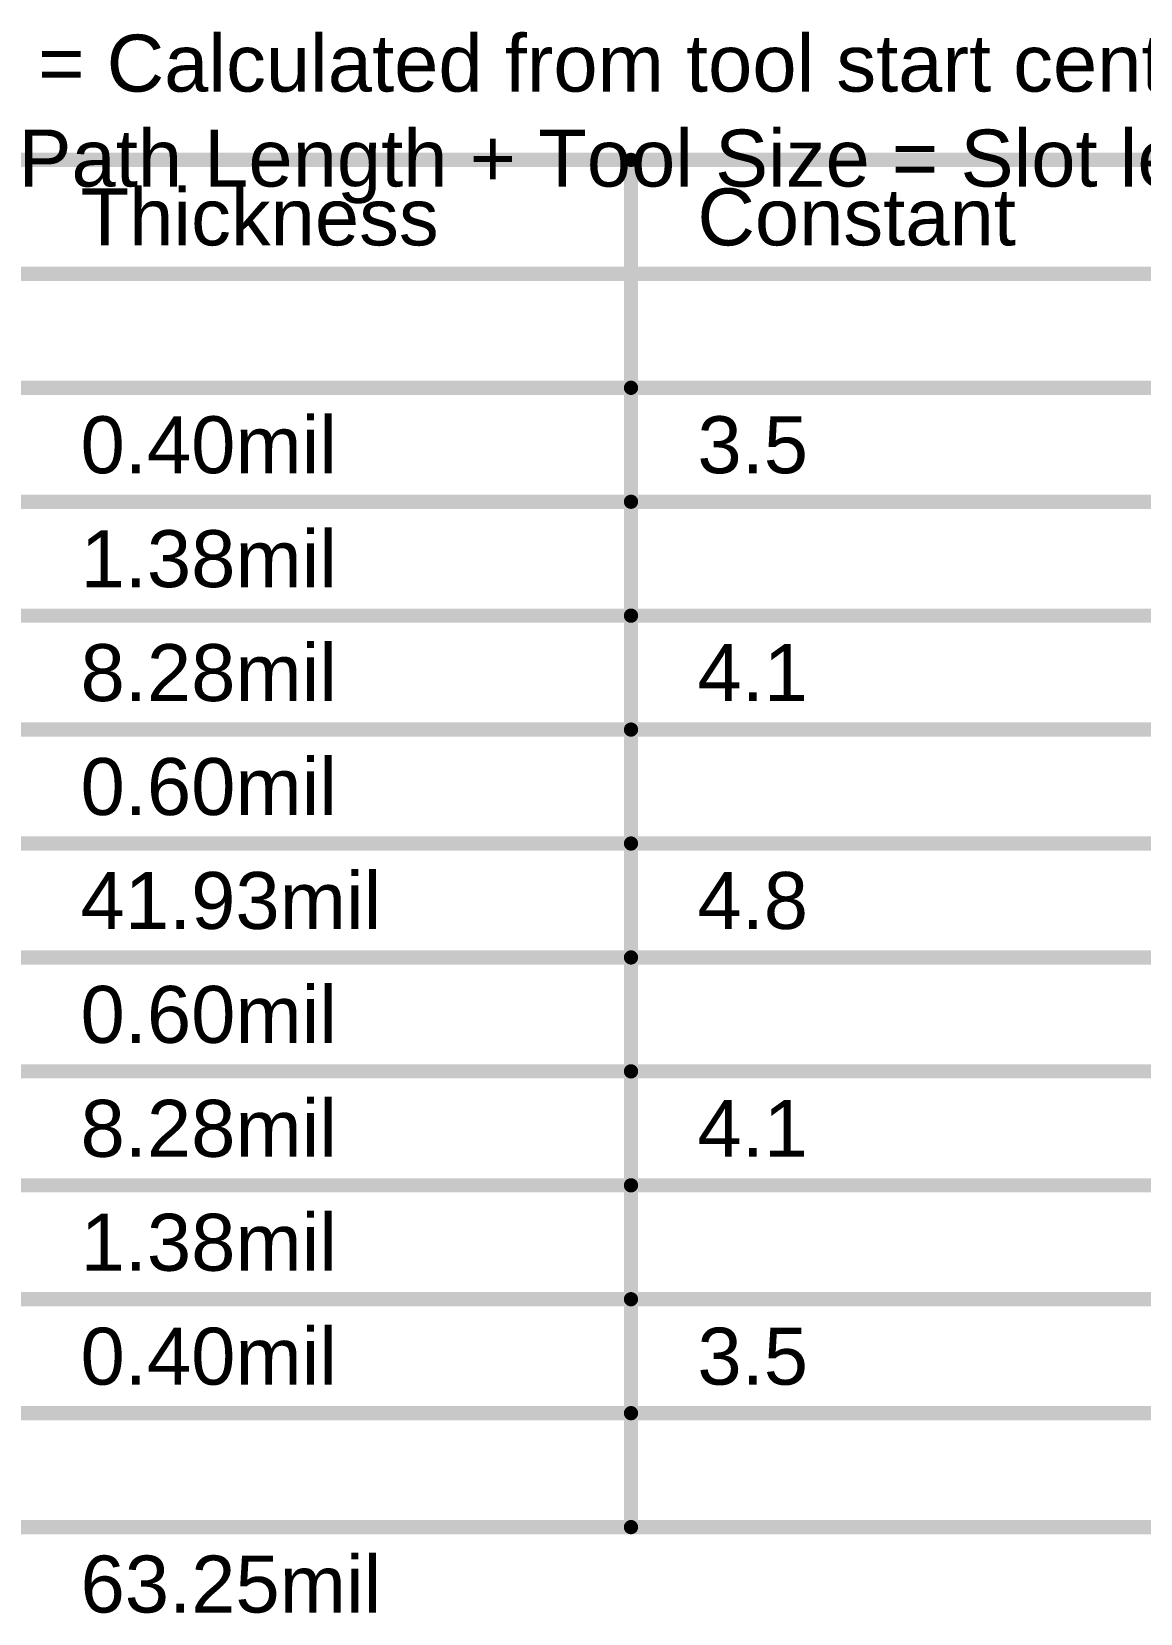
# Model space of a CAD drawing. Header units: inches. Extents: x -5 to 501, y -9 to 81.
# Drawn here: x 185.37 to 215.03, y -3.98 to 38.33 of the extents above; entities that cross this region are included whole.
import ezdxf

# ---------------------------------------------------------------- set-up
doc = ezdxf.new("R2010")
doc.units = ezdxf.units.IN
doc.layers.add('Drill Drawing', color=1, linetype='Continuous')
doc.layers.add('Fabrication', color=76, linetype='Continuous')
doc.styles.add('Arial', font='', dxfattribs={"height": 0.2})
doc.styles.get('Arial').set_extended_font_data('Arial')

msp = doc.modelspace()

# ---------------------------------------------------------------- linework, layer by layer
at = {"layer": 'Fabrication'}
for points in [[(129.034, 34.9, 0.381, 0.381, 0), (244.32, 34.9, 0.381, 0.381, 0)], [(201.405, -1.676, 0.381, 0.381, 0), (201.405, 34.9, 0.381, 0.381, 0)], [(129.034, 31.852, 0.381, 0.381, 0), (244.32, 31.852, 0.381, 0.381, 0)], [(184.9, 28.804, 0.381, 0.381, 0), (201.405, 28.804, 0.381, 0.381, 0)], [(201.405, 28.804, 0.381, 0.381, 0), (215.88, 28.804, 0.381, 0.381, 0)], [(184.9, 25.756, 0.381, 0.381, 0), (201.405, 25.756, 0.381, 0.381, 0)], [(201.405, 25.756, 0.381, 0.381, 0), (215.88, 25.756, 0.381, 0.381, 0)], [(184.9, 22.708, 0.381, 0.381, 0), (201.405, 22.708, 0.381, 0.381, 0)], [(201.405, 22.708, 0.381, 0.381, 0), (215.88, 22.708, 0.381, 0.381, 0)], [(184.9, 19.66, 0.381, 0.381, 0), (201.405, 19.66, 0.381, 0.381, 0)], [(201.405, 19.66, 0.381, 0.381, 0), (215.88, 19.66, 0.381, 0.381, 0)], [(184.9, 16.612, 0.381, 0.381, 0), (201.405, 16.612, 0.381, 0.381, 0)], [(201.405, 16.612, 0.381, 0.381, 0), (215.88, 16.612, 0.381, 0.381, 0)], [(184.9, 13.564, 0.381, 0.381, 0), (201.405, 13.564, 0.381, 0.381, 0)], [(201.405, 13.564, 0.381, 0.381, 0), (215.88, 13.564, 0.381, 0.381, 0)], [(184.9, 10.516, 0.381, 0.381, 0), (201.405, 10.516, 0.381, 0.381, 0)], [(201.405, 10.516, 0.381, 0.381, 0), (215.88, 10.516, 0.381, 0.381, 0)], [(184.9, 7.468, 0.381, 0.381, 0), (201.405, 7.468, 0.381, 0.381, 0)], [(201.405, 7.468, 0.381, 0.381, 0), (215.88, 7.468, 0.381, 0.381, 0)], [(184.9, 4.42, 0.381, 0.381, 0), (201.405, 4.42, 0.381, 0.381, 0)], [(201.405, 4.42, 0.381, 0.381, 0), (215.88, 4.42, 0.381, 0.381, 0)], [(184.9, 1.372, 0.381, 0.381, 0), (201.405, 1.372, 0.381, 0.381, 0)], [(201.405, 1.372, 0.381, 0.381, 0), (215.88, 1.372, 0.381, 0.381, 0)], [(184.9, -1.676, 0.381, 0.381, 0), (201.405, -1.676, 0.381, 0.381, 0)], [(201.405, -1.676, 0.381, 0.381, 0), (215.88, -1.676, 0.381, 0.381, 0)]]:
    msp.add_lwpolyline(points, format="xyseb", dxfattribs=at)
for points in [[(201.31, 34.9, 0.191, 0.191, 1), (201.501, 34.9, 0.191, 0.191, 1)], [(201.31, 28.804, 0.191, 0.191, 1), (201.501, 28.804, 0.191, 0.191, 1)], [(201.31, 28.804, 0.191, 0.191, 1), (201.501, 28.804, 0.191, 0.191, 1)], [(201.31, 25.756, 0.191, 0.191, 1), (201.501, 25.756, 0.191, 0.191, 1)], [(201.31, 25.756, 0.191, 0.191, 1), (201.501, 25.756, 0.191, 0.191, 1)], [(201.31, 22.708, 0.191, 0.191, 1), (201.501, 22.708, 0.191, 0.191, 1)], [(201.31, 22.708, 0.191, 0.191, 1), (201.501, 22.708, 0.191, 0.191, 1)], [(201.31, 19.66, 0.191, 0.191, 1), (201.501, 19.66, 0.191, 0.191, 1)], [(201.31, 19.66, 0.191, 0.191, 1), (201.501, 19.66, 0.191, 0.191, 1)], [(201.31, 16.612, 0.191, 0.191, 1), (201.501, 16.612, 0.191, 0.191, 1)], [(201.31, 16.612, 0.191, 0.191, 1), (201.501, 16.612, 0.191, 0.191, 1)], [(201.31, 13.564, 0.191, 0.191, 1), (201.501, 13.564, 0.191, 0.191, 1)], [(201.31, 13.564, 0.191, 0.191, 1), (201.501, 13.564, 0.191, 0.191, 1)], [(201.31, 10.516, 0.191, 0.191, 1), (201.501, 10.516, 0.191, 0.191, 1)], [(201.31, 10.516, 0.191, 0.191, 1), (201.501, 10.516, 0.191, 0.191, 1)], [(201.31, 7.468, 0.191, 0.191, 1), (201.501, 7.468, 0.191, 0.191, 1)], [(201.31, 7.468, 0.191, 0.191, 1), (201.501, 7.468, 0.191, 0.191, 1)], [(201.31, 4.42, 0.191, 0.191, 1), (201.501, 4.42, 0.191, 0.191, 1)], [(201.31, 4.42, 0.191, 0.191, 1), (201.501, 4.42, 0.191, 0.191, 1)], [(201.31, 1.372, 0.191, 0.191, 1), (201.501, 1.372, 0.191, 0.191, 1)], [(201.31, 1.372, 0.191, 0.191, 1), (201.501, 1.372, 0.191, 0.191, 1)], [(201.31, -1.676, 0.191, 0.191, 1), (201.501, -1.676, 0.191, 0.191, 1)], [(201.31, -1.676, 0.191, 0.191, 1), (201.501, -1.676, 0.191, 0.191, 1)], [(201.31, -1.676, 0.191, 0.191, 1), (201.501, -1.676, 0.191, 0.191, 1)]]:
    msp.add_lwpolyline(points, format="xyseb", close=True, dxfattribs=at)

# ---------------------------------------------------------------- texts
at = {"layer": 'Drill Drawing', "style": 'Arial'}
for s, p in [('= Calculated from tool start centre position to tool end centre position.', (185.543, 36.728)), (' = Routed Path Length + Tool Size = Slot length as defined in the PCB layout', (175.133, 34.188))]:
    msp.add_text(s, height=1.524, dxfattribs=at).set_placement(p)
at = {"layer": 'Fabrication', "style": 'Arial'}
for s, p in [('Thickness', (186.678, 32.614)), ('Constant', (203.183, 32.614)), ('0.40mil', (186.678, 26.518)), ('3.5', (203.183, 26.518)), ('1.38mil', (186.678, 23.47)), ('8.28mil', (186.678, 20.422)), ('4.1', (203.183, 20.422)), ('0.60mil', (186.678, 17.374)), ('41.93mil', (186.678, 14.326)), ('4.8', (203.183, 14.326)), ('0.60mil', (186.678, 11.278)), ('8.28mil', (186.678, 8.23)), ('4.1', (203.183, 8.23)), ('1.38mil', (186.678, 5.182)), ('0.40mil', (186.678, 2.134)), ('3.5', (203.183, 2.134)), ('63.25mil', (186.678, -3.962))]:
    msp.add_text(s, height=1.524, dxfattribs=at).set_placement(p)

doc.saveas('drawing.dxf')
